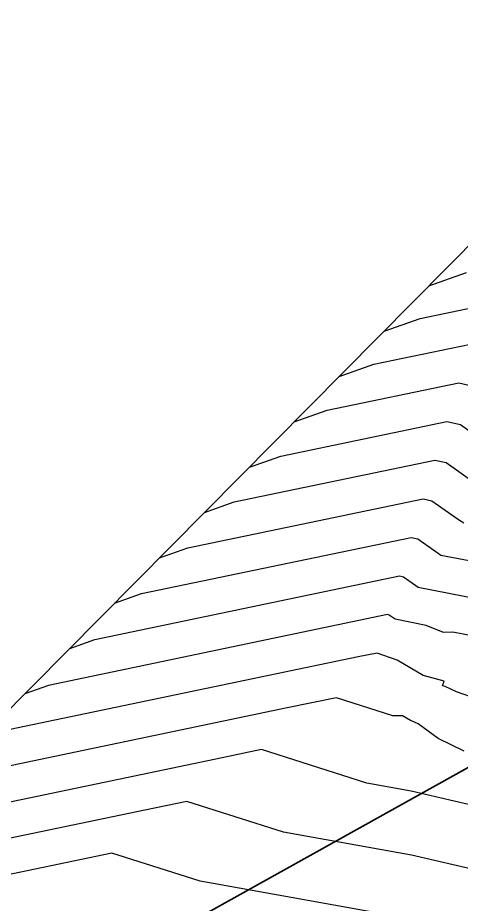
# Model space of a CAD drawing. Header units: metres. Extents: x 419533 to 423558, y 4805342 to 4807578.
# Drawn here: x 420745.61 to 420762.71, y 4805839.74 to 4805873.91 of the extents above; entities that cross this region are included whole.
import ezdxf

# ---------------------------------------------------------------- set-up
doc = ezdxf.new("R2010")
doc.units = ezdxf.units.M
doc.linetypes.add('PHANTOM', pattern=[2.5, 1.25, -0.25, 0.25, -0.25, 0.25, -0.25])
for name, color, linetype in [('C-TINN-BNDY', 110, 'Continuous'), ('C-TOPO-MAJR', 9, 'Continuous'), ('C-TOPO-MINR', 8, 'Continuous'), ('LS', 7, 'Continuous')]:
    doc.layers.add(name, color=color, linetype=linetype)
doc.styles.get("Standard").update_dxf_attribs({"font": 'simplex.shx'})

# ---------------------------------------------------------------- blocks, each defined once
blk = doc.blocks.new('AN30 +3 +0')
at = {"linetype": 'PHANTOM', "flags": 128}
for points in [[(0, -11.382), (0, 11.382)], [(-11.382, 0), (11.382, 0)]]:
    blk.add_lwpolyline(points, dxfattribs=at)
at = {"flags": 128}
blk.add_lwpolyline([(-4.999, -5.177), (-4.999, 5.177), (5.356, 5.177), (5.356, -5.177)], close=True, dxfattribs=at)
at = {"layer": 'LS', "insert": (-3.273, -0.383), "char_height": 0.51577, "width": 9.13592, "attachment_point": 1}
blk.add_mtext('AN30\\PBase +3 Leg +0', dxfattribs=at)
blk = doc.blocks.new('tower_bases_layout_1')
at = {"color": 31, "lineweight": 30, "true_color": 0xffbd7a, "elevation": 1718.013}
blk.add_lwpolyline([(423449.834, 4807399.592), (423130.593, 4807500.114), (421950.92, 4806612.998), (421795.045, 4806430.988), (421305.015, 4806147.038), (421305.015, 4806147.038), (420630.083, 4805770.97), (419765.157, 4805549.54), (419617.356, 4805580.088)], dxfattribs=at)
at = {"rotation": 29.12628566}
blk.add_blockref('AN30 +3 +0', (420774.503, 4805851.44, 1718.013), dxfattribs=at)
blk = doc.blocks.new('leg_extensions_profiles_1')
at = {"layer": 'C-TINN-BNDY', "color": 110, "linetype": 'Continuous', "lineweight": -3, "flags": 128}
blk.add_lwpolyline([(420296.26, 4805703.792), (420365.403, 4805720.646), (420443.813, 4805743.55), (420493.397, 4805756.88), (420571.485, 4805773.595), (420628.982, 4805788.722), (420632.063, 4805789.238), (420633.817, 4805789.509), (420719.216, 4805820.939), (420765.286, 4805867.431), (420766.098, 4805868.385), (420768.036, 4805869.978), (420852.275, 4805909.574), (420915.396, 4805955.503), (420993.872, 4805994.451), (421033.053, 4806016.161), (421101.011, 4806050.421)], dxfattribs=at)
at = {"layer": 'C-TOPO-MAJR', "color": 9, "linetype": 'Continuous', "lineweight": -3, "flags": 128}
for points, elevation in [([(420759.735, 4805861.829), (420761.123, 4805862.319), (420763.527, 4805862.821)], 1670), ([(420751.078, 4805853.093), (420752.169, 4805853.478), (420761.238, 4805855.371), (420761.58, 4805855.293), (420762.608, 4805854.568), (420762.809, 4805854.437)], 1675), ([(420762.827, 4805845.634), (420761.814, 4805846.126), (420761.048, 4805846.695), (420760.795, 4805846.81), (420760.757, 4805846.821), (420760.442, 4805847.006), (420760.067, 4805847.005), (420757.898, 4805847.696), (420755.995, 4805847.304), (420743.216, 4805844.637)], 1680)]:
    blk.add_lwpolyline(points, dxfattribs=dict(at, elevation=elevation))
at = {"layer": 'C-TOPO-MINR', "color": 8, "linetype": 'Continuous', "lineweight": -3, "flags": 128}
for points, elevation in [([(420761.466, 4805863.576), (420762.914, 4805864.087)], 1669), ([(420758.004, 4805860.082), (420759.333, 4805860.551), (420763.069, 4805861.331)], 1671), ([(420756.272, 4805858.335), (420757.542, 4805858.782), (420762.611, 4805859.841), (420763.229, 4805859.701)], 1672), ([(420754.541, 4805856.587), (420755.751, 4805857.014), (420762.154, 4805858.351), (420762.679, 4805858.232), (420763.455, 4805857.684)], 1673), ([(420752.809, 4805854.84), (420753.96, 4805855.246), (420761.696, 4805856.861), (420762.129, 4805856.763), (420763.199, 4805856.007)], 1674), ([(420749.346, 4805851.345), (420750.379, 4805851.71), (420760.78, 4805853.881), (420761.03, 4805853.824), (420761.781, 4805853.294), (420761.928, 4805853.199), (420763.225, 4805852.944)], 1676), ([(420747.615, 4805849.598), (420748.588, 4805849.941), (420760.323, 4805852.391), (420760.48, 4805852.355), (420760.954, 4805852.021), (420761.046, 4805851.961), (420763.415, 4805851.495)], 1677), ([(420763.186, 4805850.074), (420762.391, 4805850.222), (420762.026, 4805850.218), (420761.361, 4805850.487), (420760.165, 4805850.723), (420760.127, 4805850.748), (420759.93, 4805850.886), (420759.865, 4805850.901), (420746.797, 4805848.173), (420745.884, 4805847.851)], 1678), ([(420764.141, 4805847.365), (420762.524, 4805847.928), (420762.087, 4805848.131), (420761.991, 4805848.162), (420762.048, 4805848.337), (420761.239, 4805848.561), (420760.245, 4805849.141), (420759.464, 4805849.421), (420758.74, 4805849.272), (420745.006, 4805846.405)], 1679), ([(420767.409, 4805842.557), (420760.773, 4805844.104), (420759.063, 4805844.41), (420755.011, 4805845.699), (420753.251, 4805845.337), (420741.425, 4805842.868)], 1681), ([(420792.131, 4805838.213), (420791.925, 4805838.151), (420789.223, 4805836.834), (420784.827, 4805837.764), (420779.114, 4805838.656), (420778.076, 4805838.785), (420776.394, 4805839.101), (420772.106, 4805840.297), (420768.873, 4805840.217), (420767.003, 4805840.186), (420760.791, 4805841.634), (420755.85, 4805842.517), (420752.125, 4805843.703), (420750.507, 4805843.37), (420739.634, 4805841.1), (420738.958, 4805840.862)], 1682), ([(420790.004, 4805835.977), (420789.812, 4805835.919), (420787.295, 4805834.692), (420783.2, 4805835.559), (420777.878, 4805836.39), (420776.911, 4805836.51), (420775.345, 4805836.805), (420771.35, 4805837.919), (420768.338, 4805837.844), (420766.596, 4805837.815), (420760.809, 4805839.164), (420752.637, 4805840.625), (420749.239, 4805841.706), (420747.762, 4805841.402), (420737.843, 4805839.332), (420737.226, 4805839.114)], 1683)]:
    blk.add_lwpolyline(points, dxfattribs=dict(at, elevation=elevation))

msp = doc.modelspace()

# ---------------------------------------------------------------- linework, layer by layer
at = {"layer": 'C-TOPO-MAJR', "color": 9, "linetype": 'Continuous', "lineweight": -3, "flags": 128}
for points, elevation in [([(420759.735, 4805861.829), (420761.123, 4805862.319), (420763.527, 4805862.821)], 1670), ([(420751.078, 4805853.093), (420752.169, 4805853.478), (420761.238, 4805855.371), (420761.58, 4805855.293), (420762.608, 4805854.568), (420762.809, 4805854.437)], 1675), ([(420762.827, 4805845.634), (420761.814, 4805846.126), (420761.048, 4805846.695), (420760.795, 4805846.81), (420760.757, 4805846.821), (420760.442, 4805847.006), (420760.067, 4805847.005), (420757.898, 4805847.696), (420755.995, 4805847.304), (420743.216, 4805844.637)], 1680)]:
    msp.add_lwpolyline(points, dxfattribs=dict(at, elevation=elevation))
at = {"layer": 'C-TOPO-MINR', "color": 8, "linetype": 'Continuous', "lineweight": -3, "flags": 128}
for points, elevation in [([(420761.466, 4805863.576), (420762.914, 4805864.087)], 1669), ([(420758.004, 4805860.082), (420759.333, 4805860.551), (420763.069, 4805861.331)], 1671), ([(420756.272, 4805858.335), (420757.542, 4805858.782), (420762.611, 4805859.841), (420763.229, 4805859.701)], 1672), ([(420754.541, 4805856.587), (420755.751, 4805857.014), (420762.154, 4805858.351), (420762.679, 4805858.232), (420763.455, 4805857.684)], 1673), ([(420752.809, 4805854.84), (420753.96, 4805855.246), (420761.696, 4805856.861), (420762.129, 4805856.763), (420763.199, 4805856.007)], 1674), ([(420749.346, 4805851.345), (420750.379, 4805851.71), (420760.78, 4805853.881), (420761.03, 4805853.824), (420761.781, 4805853.294), (420761.928, 4805853.199), (420763.225, 4805852.944)], 1676), ([(420747.615, 4805849.598), (420748.588, 4805849.941), (420760.323, 4805852.391), (420760.48, 4805852.355), (420760.954, 4805852.021), (420761.046, 4805851.961), (420763.415, 4805851.495)], 1677), ([(420763.186, 4805850.074), (420762.391, 4805850.222), (420762.026, 4805850.218), (420761.361, 4805850.487), (420760.165, 4805850.723), (420760.127, 4805850.748), (420759.93, 4805850.886), (420759.865, 4805850.901), (420746.797, 4805848.173), (420745.884, 4805847.851)], 1678), ([(420764.141, 4805847.365), (420762.524, 4805847.928), (420762.087, 4805848.131), (420761.991, 4805848.162), (420762.048, 4805848.337), (420761.239, 4805848.561), (420760.245, 4805849.141), (420759.464, 4805849.421), (420758.74, 4805849.272), (420745.006, 4805846.405)], 1679), ([(420767.409, 4805842.557), (420760.773, 4805844.104), (420759.063, 4805844.41), (420755.011, 4805845.699), (420753.251, 4805845.337), (420741.425, 4805842.868)], 1681), ([(420792.131, 4805838.213), (420791.925, 4805838.151), (420789.223, 4805836.834), (420784.827, 4805837.764), (420779.114, 4805838.656), (420778.076, 4805838.785), (420776.394, 4805839.101), (420772.106, 4805840.297), (420768.873, 4805840.217), (420767.003, 4805840.186), (420760.791, 4805841.634), (420755.85, 4805842.517), (420752.125, 4805843.703), (420750.507, 4805843.37), (420739.634, 4805841.1), (420738.958, 4805840.862)], 1682), ([(420790.004, 4805835.977), (420789.812, 4805835.919), (420787.295, 4805834.692), (420783.2, 4805835.559), (420777.878, 4805836.39), (420776.911, 4805836.51), (420775.345, 4805836.805), (420771.35, 4805837.919), (420768.338, 4805837.844), (420766.596, 4805837.815), (420760.809, 4805839.164), (420752.637, 4805840.625), (420749.239, 4805841.706), (420747.762, 4805841.402), (420737.843, 4805839.332), (420737.226, 4805839.114)], 1683)]:
    msp.add_lwpolyline(points, dxfattribs=dict(at, elevation=elevation))

# ---------------------------------------------------------------- block references
for name in ['leg_extensions_profiles_1', 'tower_bases_layout_1']:
    msp.add_blockref(name, (0, 0))

doc.saveas('drawing.dxf')
